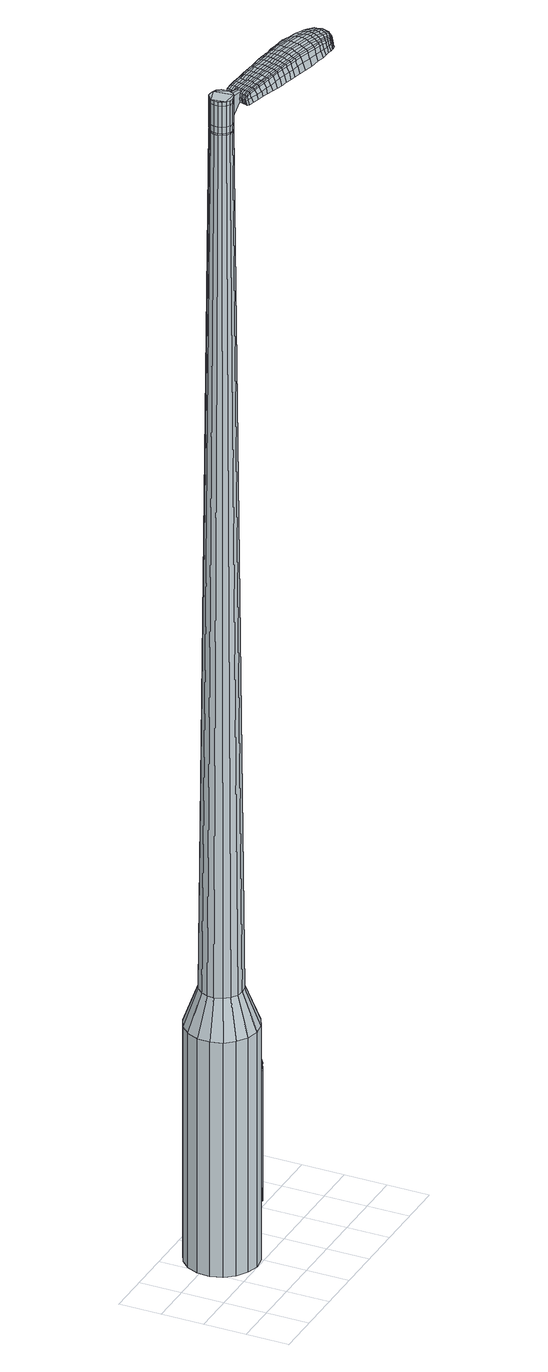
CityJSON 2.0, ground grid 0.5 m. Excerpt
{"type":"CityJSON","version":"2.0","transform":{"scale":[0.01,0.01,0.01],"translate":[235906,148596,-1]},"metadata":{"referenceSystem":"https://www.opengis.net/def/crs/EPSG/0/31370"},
"CityObjects":{
"object1":{"type":"GenericCityObject","attributes":{"cluster":161,"mean_distance_to_centroid":0.285,"new_centroid_x":235906.85,"new_centroid_y":148596.92,"mean_distance_to_camera":6.94,"H1":12.39,"H2":10.72,"Z_final":110.74,"cluster2":-1,"proj_x":235906.03,"proj_y":148600.55,"id_line":62835,"bearing_l":257.16,"distance":3.71,"orientation":"left","G_obj":347.16},"geometry":[{"type":"MultiSurface","lod":"2","boundaries":[[[0,1,2,3]],[[1,4,5,2]],[[4,6,7,5]],[[6,8,9,7]],[[8,10,11,9]],[[10,12,13,11]],[[12,14,15,13]],[[14,16,17,15]],[[16,18,19,17]],[[18,20,21,19]],[[20,22,23,21]],[[22,24,25,23]],[[24,26,27,25]],[[26,28,29,27]],[[28,30,31,29]],[[30,32,33,31]],[[32,34,35,33]],[[34,0,3,35]],[[36,37,38,39]],[[38,40,41,42]],[[41,43,42]],[[42,44,45,46]],[[45,47,46]],[[46,48,49,50]],[[49,51,50]],[[42,46,50,38]],[[50,52,39,38]],[[53,36,39]],[[2,5,7,35]],[[7,9,11,15]],[[11,13,15]],[[15,17,19,23]],[[19,21,23]],[[23,25,27,31]],[[27,29,31]],[[15,23,31,7]],[[31,33,35,7]],[[3,2,35]],[[1,0,54,55]],[[0,34,56,54]],[[34,32,57,56]],[[32,30,58,57]],[[30,28,59,58]],[[28,26,60,59]],[[26,24,61,60]],[[24,22,62,61]],[[22,20,63,62]],[[20,18,64,63]],[[18,16,65,64]],[[16,14,66,65]],[[14,12,67,66]],[[12,10,68,67]],[[10,8,69,68]],[[8,6,70,69]],[[6,4,71,70]],[[4,1,55,71]],[[55,54,72,73]],[[54,56,74,72]],[[56,57,75,74]],[[57,58,76,75]],[[58,59,77,76]],[[59,60,78,77]],[[60,61,79,78]],[[61,62,80,79]],[[62,63,81,80]],[[63,64,82,81]],[[64,65,83,82]],[[65,66,84,83]],[[66,67,85,84]],[[67,68,86,85]],[[68,69,87,86]],[[69,70,88,87]],[[70,71,89,88]],[[71,55,73,89]],[[72,90,91,92]],[[74,93,90,72]],[[75,94,93,74]],[[95,96,94,75]],[[77,97,96,95]],[[78,98,97,77]],[[99,100,98,78]],[[80,101,100,99]],[[81,102,101,80]],[[103,104,102,81]],[[83,105,104,103]],[[106,107,105,83]],[[85,108,107,106]],[[109,110,108,85]],[[111,112,110,109]],[[88,113,112,111]],[[89,114,113,88]],[[92,91,114,89]],[[115,116,117,118]],[[119,115,118,120]],[[121,119,120,122]],[[123,121,122,124]],[[125,123,124,126]],[[127,125,126,128]],[[129,127,128,130]],[[131,129,130,132]],[[133,131,132,134]],[[135,133,134,136]],[[137,135,136,138]],[[139,137,138,140]],[[141,139,140,142]],[[143,141,142,144]],[[145,143,144,146]],[[147,145,146,148]],[[73,72,92]],[[76,95,75]],[[76,77,95]],[[79,99,78]],[[79,80,99]],[[82,103,81]],[[82,83,103]],[[84,106,83]],[[84,85,106]],[[86,109,85]],[[86,87,111,109]],[[87,88,111]],[[73,92,89]],[[149,91,90]],[[149,114,91]],[[150,112,113]],[[150,151,110,112]],[[151,108,110]],[[152,107,108]],[[152,105,107]],[[153,104,105]],[[153,102,104]],[[154,100,101]],[[154,98,100]],[[155,96,97]],[[155,94,96]],[[39,52,147,156]],[[149,90,157,148]],[[53,39,156,116]],[[90,93,117,157]],[[36,53,116,115]],[[93,94,118,117]],[[37,36,115,119]],[[94,155,120,118]],[[38,37,119,121]],[[155,97,122,120]],[[40,38,121,123]],[[97,98,124,122]],[[41,40,123,125]],[[98,154,126,124]],[[43,41,125,127]],[[154,101,128,126]],[[42,43,127,129]],[[101,102,130,128]],[[44,42,129,131]],[[102,153,132,130]],[[45,44,131,133]],[[153,105,134,132]],[[47,45,133,135]],[[105,152,136,134]],[[46,47,135,137]],[[152,108,138,136]],[[48,46,137,139]],[[108,151,140,138]],[[49,48,139,141]],[[151,150,142,140]],[[51,49,141,143]],[[150,113,144,142]],[[50,51,143,145]],[[113,114,146,144]],[[52,50,145,147]],[[114,149,148,146]],[[147,148,158,159]],[[148,157,160,158]],[[157,117,161,160]],[[117,116,162,161]],[[116,156,163,162]],[[156,147,159,163]],[[164,165,166,167]],[[168,164,167,169]],[[164,168,170,171]],[[165,164,171,172]],[[173,174,175,176]],[[177,173,176,178]],[[173,177,179,180]],[[174,173,180,181]],[[182,183,184,185]],[[186,182,185,187]],[[182,186,188,189]],[[183,182,189,190]],[[191,192,193,194]],[[195,191,194,196]],[[191,195,197,198]],[[192,191,198,199]],[[200,201,202,203]],[[204,200,203,205]],[[200,204,206,207]],[[201,200,207,208]],[[209,210,211,212]],[[213,209,212,214]],[[209,213,215,216]],[[210,209,216,217]],[[218,219,220,221]],[[210,218,221,211]],[[218,210,217,222]],[[219,218,222,223]],[[224,225,226,227]],[[219,224,227,220]],[[224,219,223,228]],[[225,224,228,229]],[[230,168,169,231]],[[225,230,231,226]],[[230,225,229,232]],[[168,230,232,170]],[[233,234,235,236]],[[237,233,236,238]],[[233,237,239,240]],[[234,233,240,241]],[[242,243,244,245]],[[234,242,245,235]],[[242,234,241,246]],[[243,242,246,247]],[[248,249,250,251]],[[243,248,251,244]],[[248,243,247,252]],[[249,248,252,253]],[[254,255,256,257]],[[249,254,257,250]],[[254,249,253,258]],[[255,254,258,259]],[[260,165,172,261]],[[255,260,261,256]],[[260,255,259,262]],[[165,260,262,166]],[[263,264,265,266]],[[267,263,266,268]],[[263,267,269,270]],[[264,263,270,271]],[[272,273,274,275]],[[264,272,275,265]],[[272,264,271,276]],[[273,272,276,277]],[[278,279,280,281]],[[273,278,281,274]],[[278,273,277,282]],[[279,278,282,283]],[[284,177,178,285]],[[279,284,285,280]],[[284,279,283,286]],[[177,284,286,179]],[[287,288,289,290]],[[291,287,290,292]],[[287,291,293,294]],[[288,287,294,295]],[[296,297,298,299]],[[288,296,299,289]],[[296,288,295,300]],[[297,296,300,301]],[[302,303,304,305]],[[297,302,305,298]],[[302,297,301,306]],[[303,302,306,307]],[[308,309,310,311]],[[303,308,311,304]],[[308,303,307,312]],[[309,308,312,313]],[[314,174,181,315]],[[309,314,315,310]],[[314,309,313,316]],[[174,314,316,175]],[[317,203,202,318]],[[319,317,318,320]],[[317,319,321,322]],[[203,317,322,205]],[[323,319,320,324]],[[325,323,324,326]],[[323,325,327,328]],[[319,323,328,321]],[[329,325,326,330]],[[331,329,330,332]],[[329,331,333,334]],[[325,329,334,327]],[[335,331,332,336]],[[337,335,336,338]],[[335,337,339,340]],[[331,335,340,333]],[[341,337,338,342]],[[192,341,342,193]],[[341,192,199,343]],[[337,341,343,339]],[[344,345,190,189]],[[346,344,189,188]],[[344,346,347,348]],[[345,344,348,349]],[[350,351,349,348]],[[352,350,348,347]],[[350,352,353,354]],[[351,350,354,355]],[[356,357,355,354]],[[358,356,354,353]],[[356,358,359,360]],[[357,356,360,361]],[[362,363,361,360]],[[364,362,360,359]],[[362,364,197,195]],[[363,362,195,196]],[[365,366,367,368]],[[267,365,368,269]],[[365,267,268,369]],[[366,365,369,370]],[[371,186,187,372]],[[366,371,372,367]],[[371,366,370,373]],[[186,371,373,188]],[[374,375,376,377]],[[213,374,377,215]],[[374,213,214,378]],[[375,374,378,379]],[[380,381,382,383]],[[375,380,383,376]],[[380,375,379,384]],[[381,380,384,385]],[[386,183,190,387]],[[381,386,387,382]],[[386,381,385,388]],[[183,386,388,184]],[[389,390,391,392]],[[171,389,392,172]],[[389,171,170,393]],[[390,389,393,394]],[[395,396,397,398]],[[390,395,398,391]],[[395,390,394,399]],[[396,395,399,400]],[[401,194,193,402]],[[396,401,402,397]],[[401,396,400,403]],[[194,401,403,196]],[[404,405,406,407]],[[176,404,407,178]],[[404,176,175,408]],[[405,404,408,409]],[[410,198,197,411]],[[405,410,411,406]],[[410,405,409,412]],[[198,410,412,199]],[[413,414,415,416]],[[291,413,416,293]],[[413,291,292,417]],[[414,413,417,418]],[[419,204,205,420]],[[414,419,420,415]],[[419,414,418,421]],[[204,419,421,206]],[[422,423,424,425]],[[237,422,425,239]],[[422,237,238,426]],[[423,422,426,427]],[[428,429,430,431]],[[423,428,431,424]],[[428,423,427,432]],[[429,428,432,433]],[[434,201,208,435]],[[429,434,435,430]],[[434,429,433,436]],[[201,434,436,202]],[[437,438,427,426]],[[236,437,426,238]],[[437,236,235,439]],[[438,437,439,440]],[[441,442,433,432]],[[438,441,432,427]],[[441,438,440,443]],[[442,441,443,444]],[[445,318,202,436]],[[442,445,436,433]],[[445,442,444,446]],[[318,445,446,320]],[[447,448,449,450]],[[294,447,450,295]],[[447,294,293,416]],[[448,447,416,415]],[[451,322,321,452]],[[448,451,452,449]],[[451,448,415,420]],[[322,451,420,205]],[[453,454,440,439]],[[245,453,439,235]],[[453,245,244,455]],[[454,453,455,456]],[[457,458,444,443]],[[454,457,443,440]],[[457,454,456,459]],[[458,457,459,460]],[[461,324,320,446]],[[458,461,446,444]],[[461,458,460,462]],[[324,461,462,326]],[[463,464,465,466]],[[300,463,466,301]],[[463,300,295,450]],[[464,463,450,449]],[[467,328,327,468]],[[464,467,468,465]],[[467,464,449,452]],[[328,467,452,321]],[[469,470,456,455]],[[251,469,455,244]],[[469,251,250,471]],[[470,469,471,472]],[[473,474,460,459]],[[470,473,459,456]],[[473,470,472,475]],[[474,473,475,476]],[[477,330,326,462]],[[474,477,462,460]],[[477,474,476,478]],[[330,477,478,332]],[[479,480,481,482]],[[306,479,482,307]],[[479,306,301,466]],[[480,479,466,465]],[[483,334,333,484]],[[480,483,484,481]],[[483,480,465,468]],[[334,483,468,327]],[[485,486,472,471]],[[257,485,471,250]],[[485,257,256,487]],[[486,485,487,488]],[[489,490,476,475]],[[486,489,475,472]],[[489,486,488,491]],[[490,489,491,492]],[[493,336,332,478]],[[490,493,478,476]],[[493,490,492,494]],[[336,493,494,338]],[[495,496,497,498]],[[312,495,498,313]],[[495,312,307,482]],[[496,495,482,481]],[[499,340,339,500]],[[496,499,500,497]],[[499,496,481,484]],[[340,499,484,333]],[[501,502,488,487]],[[261,501,487,256]],[[501,261,172,392]],[[502,501,392,391]],[[503,504,492,491]],[[502,503,491,488]],[[503,502,391,398]],[[504,503,398,397]],[[505,342,338,494]],[[504,505,494,492]],[[505,504,397,402]],[[342,505,402,193]],[[506,507,409,408]],[[316,506,408,175]],[[506,316,313,498]],[[507,506,498,497]],[[508,343,199,412]],[[507,508,412,409]],[[508,507,497,500]],[[343,508,500,339]],[[509,510,370,369]],[[266,509,369,268]],[[509,266,265,511]],[[510,509,511,512]],[[513,346,188,373]],[[510,513,373,370]],[[513,510,512,514]],[[346,513,514,347]],[[515,516,517,518]],[[216,515,518,217]],[[515,216,215,377]],[[516,515,377,376]],[[519,520,521,522]],[[516,519,522,517]],[[519,516,376,383]],[[520,519,383,382]],[[523,345,349,524]],[[520,523,524,521]],[[523,520,382,387]],[[345,523,387,190]],[[525,526,512,511]],[[275,525,511,265]],[[525,275,274,527]],[[526,525,527,528]],[[529,352,347,514]],[[526,529,514,512]],[[529,526,528,530]],[[352,529,530,353]],[[531,532,533,534]],[[222,531,534,223]],[[531,222,217,518]],[[532,531,518,517]],[[535,536,537,538]],[[532,535,538,533]],[[535,532,517,522]],[[536,535,522,521]],[[539,351,355,540]],[[536,539,540,537]],[[539,536,521,524]],[[351,539,524,349]],[[541,542,528,527]],[[281,541,527,274]],[[541,281,280,543]],[[542,541,543,544]],[[545,358,353,530]],[[542,545,530,528]],[[545,542,544,546]],[[358,545,546,359]],[[547,548,549,550]],[[228,547,550,229]],[[547,228,223,534]],[[548,547,534,533]],[[551,552,553,554]],[[548,551,554,549]],[[551,548,533,538]],[[552,551,538,537]],[[555,357,361,556]],[[552,555,556,553]],[[555,552,537,540]],[[357,555,540,355]],[[557,558,544,543]],[[285,557,543,280]],[[557,285,178,407]],[[558,557,407,406]],[[559,364,359,546]],[[558,559,546,544]],[[559,558,406,411]],[[364,559,411,197]],[[560,561,394,393]],[[232,560,393,170]],[[560,232,229,550]],[[561,560,550,549]],[[562,563,400,399]],[[561,562,399,394]],[[562,561,549,554]],[[563,562,554,553]],[[564,363,196,403]],[[563,564,403,400]],[[564,563,553,556]],[[363,564,556,361]],[[565,566,567,568]],[[568,567,569,570]],[[571,569,567,572]],[[572,567,566,573]],[[574,575,576,577]],[[577,576,578,579]],[[580,578,576,581]],[[581,576,575,582]],[[583,584,585,586]],[[586,585,587,588]],[[589,587,585,590]],[[590,585,584,591]],[[592,593,594,595]],[[595,594,596,597]],[[598,596,594,599]],[[599,594,593,600]],[[601,602,603,604]],[[604,603,605,606]],[[607,605,603,608]],[[608,603,602,609]],[[610,611,612,613]],[[613,612,614,615]],[[616,614,612,617]],[[617,612,611,618]],[[619,620,621,622]],[[622,621,611,610]],[[618,611,621,623]],[[623,621,620,624]],[[625,626,627,628]],[[628,627,620,619]],[[624,620,627,629]],[[629,627,626,630]],[[570,569,631,632]],[[632,631,626,625]],[[630,626,631,633]],[[633,631,569,571]],[[634,635,636,637]],[[637,636,638,639]],[[640,638,636,641]],[[641,636,635,642]],[[643,644,645,646]],[[646,645,635,634]],[[642,635,645,647]],[[647,645,644,648]],[[649,650,651,652]],[[652,651,644,643]],[[648,644,651,653]],[[653,651,650,654]],[[655,656,657,658]],[[658,657,650,649]],[[654,650,657,659]],[[659,657,656,660]],[[573,566,661,662]],[[662,661,656,655]],[[660,656,661,663]],[[663,661,566,565]],[[664,665,666,667]],[[667,666,668,669]],[[670,668,666,671]],[[671,666,665,672]],[[673,674,675,676]],[[676,675,665,664]],[[672,665,675,677]],[[677,675,674,678]],[[679,680,681,682]],[[682,681,674,673]],[[678,674,681,683]],[[683,681,680,684]],[[579,578,685,686]],[[686,685,680,679]],[[684,680,685,687]],[[687,685,578,580]],[[688,689,690,691]],[[691,690,692,693]],[[694,692,690,695]],[[695,690,689,696]],[[697,698,699,700]],[[700,699,689,688]],[[696,689,699,701]],[[701,699,698,702]],[[703,704,705,706]],[[706,705,698,697]],[[702,698,705,707]],[[707,705,704,708]],[[709,710,711,712]],[[712,711,704,703]],[[708,704,711,713]],[[713,711,710,714]],[[582,575,715,716]],[[716,715,710,709]],[[714,710,715,717]],[[717,715,575,574]],[[601,604,718,719]],[[719,718,720,721]],[[722,720,718,723]],[[723,718,604,606]],[[721,720,724,725]],[[725,724,726,727]],[[728,726,724,729]],[[729,724,720,722]],[[727,726,730,731]],[[731,730,732,733]],[[734,732,730,735]],[[735,730,726,728]],[[733,732,736,737]],[[737,736,738,739]],[[740,738,736,741]],[[741,736,732,734]],[[739,738,742,743]],[[743,742,593,592]],[[600,593,742,744]],[[744,742,738,740]],[[591,745,746,590]],[[590,746,747,589]],[[748,747,746,749]],[[749,746,745,750]],[[750,751,752,749]],[[749,752,753,748]],[[754,753,752,755]],[[755,752,751,756]],[[756,757,758,755]],[[755,758,759,754]],[[760,759,758,761]],[[761,758,757,762]],[[762,763,764,761]],[[761,764,765,760]],[[598,765,764,596]],[[596,764,763,597]],[[766,767,768,769]],[[769,768,668,670]],[[669,668,768,770]],[[770,768,767,771]],[[588,587,772,773]],[[773,772,767,766]],[[771,767,772,774]],[[774,772,587,589]],[[775,776,777,778]],[[778,777,614,616]],[[615,614,777,779]],[[779,777,776,780]],[[781,782,783,784]],[[784,783,776,775]],[[780,776,783,785]],[[785,783,782,786]],[[591,584,787,788]],[[788,787,782,781]],[[786,782,787,789]],[[789,787,584,583]],[[790,791,792,793]],[[793,792,572,573]],[[571,572,792,794]],[[794,792,791,795]],[[796,797,798,799]],[[799,798,791,790]],[[795,791,798,800]],[[800,798,797,801]],[[592,595,802,803]],[[803,802,797,796]],[[801,797,802,804]],[[804,802,595,597]],[[805,806,807,808]],[[808,807,577,579]],[[574,577,807,809]],[[809,807,806,810]],[[598,599,811,812]],[[812,811,806,805]],[[810,806,811,813]],[[813,811,599,600]],[[814,815,816,817]],[[817,816,692,694]],[[693,692,816,818]],[[818,816,815,819]],[[606,605,820,821]],[[821,820,815,814]],[[819,815,820,822]],[[822,820,605,607]],[[823,824,638,825]],[[825,638,640]],[[639,638,826]],[[638,824,826]],[[827,828,829,830]],[[830,829,824,823]],[[826,824,829,831]],[[831,829,828,832]],[[609,602,833,834]],[[834,833,828,827]],[[832,828,833,835]],[[835,833,602,601]],[[826,836,637,639]],[[634,637,836,837]],[[837,836,838]],[[832,839,840,831]],[[831,840,836,826]],[[838,836,840,841]],[[841,840,839,842]],[[601,719,159,835]],[[835,159,839,832]],[[842,839,159,843]],[[843,159,719,721]],[[844,845,846,847]],[[847,846,695,696]],[[694,695,846,817]],[[817,846,845,814]],[[722,723,848,849]],[[849,848,845,844]],[[814,845,848,821]],[[821,848,723,606]],[[838,850,851,837]],[[837,851,646,634]],[[643,646,851,852]],[[852,851,850,853]],[[842,854,855,841]],[[841,855,850,838]],[[853,850,855,856]],[[856,855,854,857]],[[721,725,858,843]],[[843,858,854,842]],[[857,854,858,859]],[[859,858,725,727]],[[860,861,862,863]],[[863,862,701,702]],[[696,701,862,847]],[[847,862,861,844]],[[728,729,864,865]],[[865,864,861,860]],[[844,861,864,849]],[[849,864,729,722]],[[853,866,867,852]],[[852,867,652,643]],[[649,652,867,868]],[[868,867,866,869]],[[857,870,871,856]],[[856,871,866,853]],[[869,866,871,872]],[[872,871,870,873]],[[727,731,874,859]],[[859,874,870,857]],[[873,870,874,875]],[[875,874,731,733]],[[876,877,878,879]],[[879,878,707,708]],[[702,707,878,863]],[[863,878,877,860]],[[734,735,880,881]],[[881,880,877,876]],[[860,877,880,865]],[[865,880,735,728]],[[869,882,883,868]],[[868,883,658,649]],[[655,658,883,884]],[[884,883,882,885]],[[873,886,887,872]],[[872,887,882,869]],[[885,882,887,888]],[[888,887,886,889]],[[733,737,890,875]],[[875,890,886,873]],[[889,886,890,891]],[[891,890,737,739]],[[892,893,894,895]],[[895,894,713,714]],[[708,713,894,879]],[[879,894,893,876]],[[740,741,896,897]],[[897,896,893,892]],[[876,893,896,881]],[[881,896,741,734]],[[885,898,899,884]],[[884,899,662,655]],[[573,662,899,793]],[[793,899,898,790]],[[889,900,901,888]],[[888,901,898,885]],[[790,898,901,799]],[[799,901,900,796]],[[739,743,902,891]],[[891,902,900,889]],[[796,900,902,803]],[[803,902,743,592]],[[810,903,904,809]],[[809,904,717,574]],[[714,717,904,895]],[[895,904,903,892]],[[600,744,905,813]],[[813,905,903,810]],[[892,903,905,897]],[[897,905,744,740]],[[771,906,907,770]],[[770,907,667,669]],[[664,667,907,908]],[[908,907,906,909]],[[589,747,910,774]],[[774,910,906,771]],[[909,906,910,911]],[[911,910,747,748]],[[912,913,914,915]],[[915,914,617,618]],[[616,617,914,778]],[[778,914,913,775]],[[916,917,918,919]],[[919,918,913,912]],[[775,913,918,784]],[[784,918,917,781]],[[750,745,920,921]],[[921,920,917,916]],[[781,917,920,788]],[[788,920,745,591]],[[909,922,923,908]],[[908,923,676,664]],[[673,676,923,924]],[[924,923,922,925]],[[748,753,926,911]],[[911,926,922,909]],[[925,922,926,927]],[[927,926,753,754]],[[928,929,930,931]],[[931,930,623,624]],[[618,623,930,915]],[[915,930,929,912]],[[932,933,934,935]],[[935,934,929,928]],[[912,929,934,919]],[[919,934,933,916]],[[756,751,936,937]],[[937,936,933,932]],[[916,933,936,921]],[[921,936,751,750]],[[925,938,939,924]],[[924,939,682,673]],[[679,682,939,940]],[[940,939,938,941]],[[754,759,942,927]],[[927,942,938,925]],[[941,938,942,943]],[[943,942,759,760]],[[944,945,946,947]],[[947,946,629,630]],[[624,629,946,931]],[[931,946,945,928]],[[948,949,950,951]],[[951,950,945,944]],[[928,945,950,935]],[[935,950,949,932]],[[762,757,952,953]],[[953,952,949,948]],[[932,949,952,937]],[[937,952,757,756]],[[941,954,955,940]],[[940,955,686,679]],[[579,686,955,808]],[[808,955,954,805]],[[760,765,956,943]],[[943,956,954,941]],[[805,954,956,812]],[[812,956,765,598]],[[795,957,958,794]],[[794,958,633,571]],[[630,633,958,947]],[[947,958,957,944]],[[801,959,960,800]],[[800,960,957,795]],[[944,957,960,951]],[[951,960,959,948]],[[597,763,961,804]],[[804,961,959,801]],[[948,959,961,953]],[[953,961,763,762]],[[565,568,167,166]],[[568,570,169,167]],[[580,581,180,179]],[[581,582,181,180]],[[583,586,185,184]],[[586,588,187,185]],[[607,608,207,206]],[[608,609,208,207]],[[610,613,212,211]],[[613,615,214,212]],[[619,622,221,220]],[[622,610,211,221]],[[625,628,227,226]],[[628,619,220,227]],[[570,632,231,169]],[[632,625,226,231]],[[640,641,240,239]],[[641,642,241,240]],[[642,647,246,241]],[[647,648,247,246]],[[648,653,252,247]],[[653,654,253,252]],[[654,659,258,253]],[[659,660,259,258]],[[660,663,262,259]],[[663,565,166,262]],[[670,671,270,269]],[[671,672,271,270]],[[672,677,276,271]],[[677,678,277,276]],[[678,683,282,277]],[[683,684,283,282]],[[684,687,286,283]],[[687,580,179,286]],[[688,691,290,289]],[[691,693,292,290]],[[697,700,299,298]],[[700,688,289,299]],[[703,706,305,304]],[[706,697,298,305]],[[709,712,311,310]],[[712,703,304,311]],[[582,716,315,181]],[[716,709,310,315]],[[766,769,368,367]],[[769,670,269,368]],[[588,773,372,187]],[[773,766,367,372]],[[615,779,378,214]],[[779,780,379,378]],[[780,785,384,379]],[[785,786,385,384]],[[786,789,388,385]],[[789,583,184,388]],[[693,818,417,292]],[[818,819,418,417]],[[819,822,421,418]],[[822,607,206,421]],[[823,825,425,424]],[[825,640,239,425]],[[827,830,431,430]],[[830,823,424,431]],[[609,834,435,208]],[[834,827,430,435]],[[962,963,964,965]],[[966,967,965,964]],[[968,969,970,971]],[[972,973,974,975]],[[963,976,977,964]],[[978,966,964,977]],[[979,968,971,980]],[[981,982,973,972]],[[976,983,984,977]],[[984,985,978,977]],[[986,979,980,987]],[[988,982,981,989]],[[983,990,991,984]],[[991,992,985,984]],[[993,986,987,994]],[[995,988,989,996]],[[997,998,999,1000]],[[1001,1002,998,997]],[[1001,1003,1004,1002]],[[1003,1005,1006,1004]],[[1007,1008,1009,1010]],[[1011,1012,1008,1007]],[[1013,1014,1012,1011]],[[1015,1016,1014,1013]],[[1010,999,998,1007]],[[1007,998,1002,1011]],[[1002,1004,1013,1011]],[[1004,1006,1015,1013]],[[971,970,967,966]],[[980,971,966,978]],[[985,987,980,978]],[[992,994,987,985]],[[972,975,969,968]],[[981,972,968,979]],[[989,981,979,986]],[[996,989,986,993]],[[973,997,1000,974]],[[982,1001,997,973]],[[1003,1001,982,988]],[[1005,1003,988,995]],[[1017,1018,1019,1020]],[[1019,1021,1022,1023]],[[1019,1023,1024,1025]],[[1019,1025,1020]],[[1026,1017,1020,1027]],[[1028,1027,1020,1029]],[[1030,1029,1020]],[[1031,1019,1018,1032]],[[1033,1031,1032,1034]],[[1035,1033,1034,1036]],[[1037,1035,1036,1038]],[[1039,1037,1038,1040]],[[1040,1041,1042,1043]],[[1040,1043,1044,1045]],[[1040,1045,1046,1047]],[[1046,1048,1049,1050]],[[1046,1050,1051,1052]],[[1046,1052,1047]],[[1040,1047,1039]],[[1053,1054,1018,1017]],[[1055,1056,1021,1019]],[[1057,1058,1030,1020]],[[1054,1059,1032,1018]],[[1060,1055,1019,1031]],[[1059,1061,1034,1032]],[[1062,1060,1031,1033]],[[1061,1063,1036,1034]],[[1064,1062,1033,1035]],[[1063,1065,1038,1036]],[[1066,1064,1035,1037]],[[1065,1067,1040,1038]],[[1068,1066,1037,1039]],[[1067,1069,1041,1040]],[[1070,1071,1048,1046]],[[1072,1068,1039,1047]],[[1042,1041,1069,1073]],[[1043,1042,1073,1074]],[[1044,1043,1074,1075]],[[1045,1044,1075,1076]],[[1046,1045,1076,1070]],[[1077,1053,1017,1026]],[[1078,1077,1026,1027]],[[1079,1078,1027,1028]],[[1080,1079,1028,1029]],[[1058,1080,1029,1030]],[[1022,1021,1056,1081]],[[1049,1048,1071,1082]],[[1023,1022,1081,1083]],[[1024,1023,1083,1084]],[[1025,1024,1084,1085]],[[1020,1025,1085,1057]],[[1050,1049,1082,1086]],[[1051,1050,1086,1087]],[[1052,1051,1087,1088]],[[1047,1052,1088,1072]]]}]}
},
"vertices":[
[128,84,384],[123,71,384],[123,71,96],[128,84,96],[113,60,384],[113,60,96],[100,53,384],[100,53,96],[85,51,384],[85,51,96],[71,55,384],[71,55,96],[58,63,384],[58,63,96],[49,74,384],[49,74,96],[45,88,384],[45,88,96],[46,103,384],[46,103,96],[52,117,384],[52,117,96],[62,127,384],[62,127,96],[75,134,384],[75,134,96],[89,136,384],[89,136,96],[104,133,384],[104,133,96],[116,125,384],[116,125,96],[125,113,384],[125,113,96],[129,99,384],[129,99,96],[99,100,1524],[96,104,1524],[92,106,1524],[100,91,1524],[88,107,1524],[83,107,1524],[76,101,1524],[79,104,1524],[74,97,1524],[74,92,1524],[78,84,1524],[75,88,1524],[82,81,1524],[86,80,1524],[95,83,1524],[91,81,1524],[98,86,1524],[100,95,1524],[112,88,429],[108,80,429],[112,97,429],[110,105,429],[104,112,429],[97,117,429],[88,119,429],[80,118,429],[72,114,429],[66,107,429],[63,99,429],[62,91,429],[65,82,429],[70,75,429],[77,70,429],[86,69,429],[95,70,429],[102,74,429],[100,91,1483],[98,86,1483],[100,95,1483],[99,100,1483],[96,104,1483],[92,106,1483],[88,107,1483],[83,107,1483],[79,104,1483],[76,101,1483],[74,97,1483],[74,92,1483],[75,88,1483],[78,84,1483],[82,81,1483],[86,80,1483],[91,81,1483],[95,83,1483],[100,91,1485],[98,87,1485],[98,87,1483],[100,95,1485],[99,100,1485],[96,103,1483],[96,103,1485],[92,106,1485],[88,107,1485],[83,106,1483],[83,106,1485],[79,104,1485],[76,101,1485],[75,97,1483],[75,97,1485],[74,92,1485],[76,88,1483],[76,88,1485],[78,84,1485],[82,82,1483],[82,82,1485],[87,81,1483],[87,81,1485],[91,81,1485],[95,83,1485],[99,100,1519],[100,95,1519],[100,95,1493],[99,100,1493],[96,104,1519],[96,104,1493],[92,106,1519],[92,106,1493],[88,107,1519],[88,107,1493],[83,107,1519],[83,107,1493],[79,104,1519],[79,104,1493],[76,101,1519],[76,101,1493],[74,97,1519],[74,97,1493],[74,92,1519],[74,92,1493],[75,88,1519],[75,88,1493],[78,84,1519],[78,84,1493],[82,81,1519],[82,81,1493],[86,80,1519],[86,80,1493],[91,81,1519],[91,81,1493],[95,83,1519],[95,83,1493],[98,86,1519],[98,86,1493],[98,86,1485],[86,80,1485],[82,81,1485],[75,88,1485],[74,97,1485],[83,107,1485],[96,104,1485],[100,91,1519],[100,91,1493],[118,83,1513],[118,83,1518],[118,87,1513],[119,90,1513],[119,90,1518],[118,87,1518],[186,51,1519],[179,53,1518],[180,51,1509],[187,49,1510],[195,49,1519],[196,47,1510],[194,51,1526],[186,53,1525],[179,55,1525],[195,89,1519],[188,90,1518],[187,89,1525],[194,87,1525],[204,87,1519],[202,86,1526],[205,88,1510],[197,90,1510],[190,91,1509],[263,55,1519],[262,52,1519],[263,51,1513],[264,55,1513],[263,59,1519],[264,59,1513],[261,60,1524],[261,56,1524],[260,52,1524],[191,72,1530],[183,73,1529],[183,70,1529],[190,68,1530],[199,70,1531],[199,66,1531],[200,73,1530],[191,75,1530],[184,77,1529],[112,89,1512],[111,87,1512],[112,86,1517],[113,89,1517],[112,92,1512],[114,92,1517],[113,92,1506],[113,89,1506],[112,86,1506],[244,39,1519],[241,40,1519],[242,38,1512],[245,38,1512],[247,39,1518],[247,38,1512],[246,40,1522],[244,40,1523],[241,41,1524],[236,40,1519],[231,41,1519],[232,39,1512],[237,39,1512],[236,41,1524],[230,42,1525],[225,42,1519],[217,44,1519],[218,42,1511],[226,40,1511],[225,43,1526],[217,45,1526],[206,46,1519],[207,44,1510],[206,48,1526],[115,72,1513],[123,69,1513],[122,71,1518],[115,73,1517],[110,73,1512],[111,74,1516],[111,72,1506],[116,70,1507],[123,68,1507],[130,67,1514],[137,65,1515],[137,67,1520],[129,69,1519],[131,66,1507],[138,64,1507],[144,63,1515],[151,61,1516],[151,63,1522],[144,65,1521],[145,61,1508],[152,59,1508],[159,59,1517],[166,57,1517],[165,59,1524],[158,61,1523],[159,57,1508],[166,55,1509],[173,55,1518],[172,57,1524],[173,53,1509],[253,74,1519],[250,75,1519],[249,74,1524],[253,73,1523],[255,73,1518],[255,72,1522],[256,74,1512],[254,75,1512],[251,76,1512],[245,77,1519],[240,78,1519],[239,77,1525],[245,75,1524],[247,78,1512],[241,79,1512],[234,80,1519],[226,82,1519],[225,81,1526],[233,79,1526],[236,81,1511],[228,83,1511],[215,84,1519],[214,83,1526],[217,86,1510],[122,101,1513],[130,100,1513],[131,101,1507],[123,102,1507],[117,102,1512],[118,102,1506],[117,101,1516],[121,100,1517],[129,99,1518],[137,99,1514],[145,97,1515],[146,98,1507],[138,100,1507],[136,98,1519],[144,96,1520],[152,96,1515],[159,95,1516],[161,96,1508],[153,97,1508],[151,95,1521],[158,94,1522],[167,94,1517],[174,92,1517],[175,94,1509],[168,95,1508],[165,92,1523],[173,91,1524],[181,91,1518],[183,92,1509],[180,90,1524],[118,88,1519],[118,85,1519],[125,86,1520],[125,84,1520],[126,89,1520],[119,91,1519],[133,84,1522],[132,82,1522],[140,83,1523],[139,80,1523],[141,86,1523],[133,87,1521],[147,81,1524],[147,78,1524],[155,80,1525],[154,77,1525],[155,83,1525],[148,84,1524],[162,78,1526],[161,75,1526],[169,76,1527],[168,73,1527],[170,80,1527],[163,81,1526],[176,75,1528],[175,72,1528],[177,78,1528],[258,56,1527],[257,53,1527],[258,60,1526],[254,61,1527],[254,57,1528],[253,54,1528],[248,59,1529],[247,55,1529],[248,63,1528],[241,64,1530],[241,60,1530],[240,57,1530],[233,62,1531],[233,58,1531],[234,66,1530],[225,68,1531],[225,64,1531],[224,60,1531],[212,67,1531],[211,63,1531],[213,71,1531],[257,71,1518],[259,69,1519],[260,69,1513],[258,72,1513],[256,71,1523],[257,68,1523],[261,64,1519],[262,65,1513],[260,64,1524],[249,40,1518],[252,41,1518],[250,42,1523],[248,41,1523],[250,38,1513],[252,40,1513],[255,43,1519],[258,45,1519],[256,46,1524],[254,43,1523],[256,42,1513],[259,45,1513],[260,48,1519],[259,49,1524],[261,48,1513],[186,54,1528],[186,56,1528],[180,58,1528],[179,56,1527],[194,52,1528],[195,54,1529],[187,59,1529],[188,62,1530],[181,64,1529],[180,61,1528],[196,57,1529],[197,60,1530],[189,65,1530],[182,67,1529],[198,63,1531],[193,86,1528],[193,83,1529],[202,82,1529],[202,84,1528],[186,87,1527],[186,85,1528],[192,80,1529],[201,78,1530],[185,81,1528],[115,101,1512],[114,99,1512],[115,98,1517],[116,100,1517],[116,102,1506],[115,100,1506],[113,96,1512],[114,95,1517],[114,96,1506],[108,75,1512],[109,77,1512],[110,76,1506],[109,74,1506],[110,75,1517],[110,77,1517],[109,79,1512],[110,81,1512],[111,81,1506],[110,78,1506],[111,79,1517],[111,81,1517],[111,84,1512],[111,84,1506],[112,84,1517],[115,74,1519],[115,76,1519],[122,72,1520],[123,74,1520],[116,78,1519],[116,80,1519],[123,76,1520],[124,78,1520],[117,83,1519],[124,81,1520],[121,99,1519],[120,97,1519],[128,96,1520],[128,98,1520],[120,94,1519],[127,92,1520],[129,70,1521],[130,72,1521],[137,68,1522],[137,70,1522],[130,74,1521],[131,77,1521],[138,72,1522],[138,75,1523],[132,79,1522],[139,77,1523],[136,96,1521],[135,94,1521],[142,93,1522],[143,95,1522],[134,91,1521],[142,90,1522],[144,66,1523],[144,68,1523],[151,64,1524],[151,66,1524],[145,70,1523],[145,73,1524],[152,68,1525],[153,71,1525],[146,76,1524],[153,74,1525],[150,94,1523],[150,92,1523],[157,90,1524],[158,92,1524],[149,88,1524],[156,87,1525],[158,62,1525],[158,64,1525],[165,60,1526],[166,62,1526],[159,66,1526],[160,69,1526],[166,64,1527],[167,67,1527],[160,72,1526],[168,70,1527],[165,91,1525],[164,89,1525],[171,87,1526],[172,90,1526],[163,85,1526],[171,84,1527],[172,58,1527],[173,60,1527],[173,63,1527],[174,66,1528],[175,69,1528],[179,88,1527],[179,86,1527],[178,82,1528],[253,71,1525],[255,69,1525],[250,72,1526],[251,70,1526],[257,65,1526],[253,66,1527],[246,41,1525],[248,42,1525],[244,43,1526],[242,42,1525],[251,44,1525],[254,46,1526],[250,47,1527],[247,45,1526],[256,49,1526],[252,50,1527],[245,74,1526],[246,72,1527],[239,76,1527],[240,73,1528],[247,68,1528],[241,69,1529],[237,43,1526],[239,44,1527],[233,45,1528],[231,44,1527],[241,46,1527],[244,48,1528],[237,50,1529],[235,47,1528],[245,52,1528],[238,53,1530],[233,77,1528],[234,75,1529],[225,79,1528],[225,77,1529],[234,71,1529],[225,73,1530],[225,45,1528],[227,46,1528],[218,48,1529],[217,46,1528],[228,49,1529],[230,51,1530],[221,54,1530],[220,51,1530],[231,55,1530],[223,57,1531],[214,82,1529],[214,79,1529],[213,75,1530],[206,49,1528],[207,51,1529],[208,54,1530],[209,57,1530],[210,60,1531],[181,53,1509],[180,55,1518],[187,53,1518],[188,51,1509],[195,51,1519],[196,49,1510],[195,52,1525],[186,55,1525],[180,56,1525],[187,87,1525],[188,88,1518],[195,87,1518],[194,85,1525],[203,85,1519],[202,84,1525],[205,86,1510],[196,88,1509],[189,89,1509],[261,52,1513],[260,52,1519],[261,55,1519],[261,55,1513],[260,59,1519],[261,59,1513],[259,59,1524],[259,56,1524],[258,53,1524],[183,70,1528],[184,73,1528],[191,71,1529],[190,68,1529],[200,69,1529],[199,66,1529],[200,73,1529],[192,75,1529],[185,76,1528],[114,86,1516],[113,86,1512],[114,89,1512],[115,88,1516],[115,92,1512],[116,91,1516],[116,92,1506],[115,89,1506],[114,86,1506],[242,40,1512],[241,42,1519],[244,41,1518],[245,40,1512],[246,41,1518],[247,40,1512],[246,42,1522],[244,42,1523],[241,43,1523],[232,41,1512],[231,43,1519],[237,42,1519],[237,40,1512],[236,43,1524],[231,44,1525],[219,44,1511],[218,45,1519],[225,44,1519],[226,42,1511],[225,45,1525],[217,47,1526],[207,48,1519],[207,46,1510],[206,50,1526],[123,72,1518],[123,71,1513],[116,73,1513],[116,74,1517],[111,75,1512],[112,76,1515],[112,74,1506],[117,72,1506],[124,70,1507],[137,68,1520],[138,67,1514],[131,69,1514],[130,70,1519],[131,68,1507],[138,66,1507],[152,64,1522],[152,63,1516],[145,65,1515],[144,66,1521],[146,63,1508],[153,61,1508],[166,60,1523],[166,59,1517],[159,61,1516],[159,62,1522],[160,59,1508],[167,57,1508],[173,57,1517],[173,58,1524],[174,55,1509],[249,72,1523],[249,73,1519],[252,72,1518],[252,71,1523],[254,71,1518],[253,71,1522],[255,72,1512],[253,73,1512],[251,74,1512],[238,75,1525],[239,76,1519],[245,75,1519],[244,74,1524],[246,76,1512],[241,78,1512],[225,79,1526],[226,80,1519],[234,78,1519],[233,77,1525],[235,79,1511],[228,81,1511],[215,82,1519],[214,81,1526],[216,84,1510],[131,99,1507],[130,98,1513],[122,99,1513],[123,100,1506],[117,100,1512],[118,100,1506],[118,99,1515],[121,98,1517],[129,97,1518],[146,96,1507],[144,95,1514],[137,97,1514],[138,98,1507],[136,96,1519],[143,94,1520],[161,94,1508],[159,93,1516],[152,94,1515],[153,95,1508],[151,93,1521],[158,92,1522],[175,92,1508],[174,90,1517],[166,92,1516],[168,93,1508],[165,90,1522],[172,89,1523],[181,89,1517],[182,90,1509],[180,88,1524],[119,87,1518],[119,85,1518],[126,86,1519],[125,83,1519],[127,89,1519],[120,90,1518],[133,84,1520],[133,82,1520],[141,83,1521],[140,80,1521],[141,86,1521],[134,87,1520],[148,81,1523],[147,78,1523],[155,79,1524],[154,77,1524],[156,82,1524],[149,84,1523],[162,78,1525],[162,75,1525],[169,76,1526],[169,73,1526],[170,79,1526],[163,81,1525],[177,75,1527],[176,72,1527],[177,78,1527],[256,53,1526],[257,56,1526],[257,60,1525],[253,61,1526],[253,57,1526],[252,54,1526],[246,55,1528],[247,59,1528],[247,62,1527],[240,64,1528],[240,60,1529],[239,57,1529],[232,58,1530],[233,62,1530],[234,66,1529],[225,68,1530],[224,64,1530],[224,60,1530],[211,63,1530],[212,67,1530],[213,70,1530],[258,69,1513],[257,68,1518],[255,70,1518],[257,71,1512],[254,70,1523],[256,68,1523],[259,64,1519],[260,64,1513],[258,64,1523],[249,43,1523],[251,43,1518],[248,42,1518],[247,43,1523],[249,40,1512],[251,42,1512],[255,47,1523],[256,47,1519],[253,44,1519],[252,45,1523],[254,44,1513],[257,46,1513],[258,49,1519],[257,50,1524],[259,49,1513],[180,59,1527],[187,57,1527],[186,56,1527],[180,57,1526],[195,53,1527],[195,55,1528],[182,64,1528],[189,62,1528],[188,59,1528],[181,61,1527],[196,57,1528],[197,60,1529],[189,65,1529],[182,67,1528],[198,63,1529],[202,81,1528],[193,83,1527],[193,84,1527],[202,83,1527],[186,86,1526],[186,84,1527],[192,79,1528],[201,77,1528],[185,80,1527],[117,98,1516],[116,98,1512],[116,100,1512],[117,99,1516],[117,100,1506],[117,99,1506],[116,95,1512],[116,95,1516],[116,96,1506],[112,75,1506],[111,76,1512],[111,74,1506],[112,76,1516],[113,80,1506],[112,81,1512],[112,78,1512],[112,78,1506],[113,79,1516],[113,81,1516],[113,84,1512],[114,83,1506],[114,84,1516],[116,75,1518],[123,73,1519],[123,74,1519],[117,80,1518],[117,78,1518],[124,76,1519],[124,78,1519],[125,81,1519],[128,95,1519],[121,97,1518],[121,98,1518],[128,96,1519],[121,94,1518],[128,92,1519],[130,72,1520],[130,71,1520],[137,69,1521],[138,70,1521],[132,77,1520],[131,74,1520],[138,72,1521],[139,75,1521],[132,79,1520],[139,77,1521],[143,93,1521],[136,94,1520],[136,95,1520],[143,94,1521],[135,91,1520],[142,89,1521],[145,68,1522],[145,67,1522],[152,65,1523],[152,66,1523],[146,73,1522],[145,70,1522],[153,68,1523],[153,71,1524],[147,76,1523],[154,74,1524],[157,90,1523],[150,91,1522],[150,92,1522],[158,91,1523],[149,88,1522],[157,86,1523],[159,64,1524],[159,63,1524],[166,61,1525],[166,62,1525],[160,69,1525],[160,67,1524],[167,65,1525],[167,68,1526],[161,72,1525],[168,70,1526],[172,87,1525],[165,88,1524],[165,90,1524],[172,88,1525],[164,85,1524],[171,83,1525],[173,60,1526],[173,59,1526],[175,66,1527],[174,63,1526],[175,69,1527],[179,86,1526],[179,87,1526],[178,82,1526],[254,68,1524],[252,70,1524],[249,71,1525],[250,69,1525],[256,64,1525],[252,65,1525],[244,44,1525],[247,44,1524],[245,43,1524],[242,43,1525],[249,48,1526],[253,47,1525],[250,45,1524],[247,46,1525],[255,50,1525],[251,51,1526],[245,71,1526],[244,73,1526],[239,74,1526],[239,73,1527],[246,67,1526],[240,69,1527],[233,46,1527],[239,45,1526],[237,44,1526],[231,45,1526],[236,51,1528],[243,49,1527],[241,47,1526],[235,48,1527],[245,52,1527],[238,54,1528],[233,74,1527],[233,76,1527],[225,78,1527],[225,76,1528],[233,70,1528],[225,72,1529],[218,49,1528],[226,47,1527],[225,46,1527],[218,48,1527],[221,54,1529],[230,52,1529],[228,49,1528],[220,51,1528],[231,55,1529],[223,57,1530],[213,79,1528],[213,80,1528],[213,75,1529],[207,52,1528],[206,51,1528],[209,57,1529],[208,54,1529],[210,60,1530],[111,74,1508],[113,81,1508],[144,72,1509],[143,65,1509],[165,67,1510],[163,58,1510],[204,57,1512],[202,48,1512],[184,52,1511],[186,61,1511],[221,53,1513],[235,51,1514],[233,42,1514],[219,44,1513],[114,87,1508],[146,80,1509],[167,75,1510],[206,66,1512],[188,70,1511],[223,62,1513],[236,59,1514],[116,94,1508],[148,88,1509],[169,84,1510],[208,75,1512],[190,79,1511],[238,68,1514],[225,71,1513],[117,100,1508],[150,95,1509],[171,92,1510],[210,84,1512],[192,88,1511],[240,77,1514],[228,80,1513],[248,48,1514],[253,48,1514],[251,42,1514],[246,40,1514],[250,56,1514],[254,55,1514],[251,65,1514],[256,62,1514],[253,73,1514],[257,69,1514],[258,50,1515],[262,52,1515],[261,51,1515],[257,46,1515],[259,54,1515],[262,54,1515],[260,59,1515],[262,55,1515],[261,63,1515],[262,56,1515],[114,127,334],[118,125,334],[118,125,165],[106,133,171],[114,127,165],[111,129,165],[109,131,166],[107,132,167],[106,133,169],[111,129,334],[109,131,333],[107,132,332],[106,133,331],[106,133,328],[126,113,165],[126,113,334],[131,99,165],[131,99,334],[130,84,165],[130,84,334],[124,70,165],[124,70,334],[114,59,165],[114,59,334],[110,57,334],[107,55,334],[104,54,333],[103,53,332],[101,52,331],[101,52,328],[110,57,165],[101,52,171],[101,52,169],[103,53,167],[104,54,166],[107,55,165],[113,125,334],[116,123,334],[116,123,165],[113,125,165],[104,131,171],[104,131,328],[124,112,334],[124,112,165],[128,98,334],[128,98,165],[127,84,334],[127,84,165],[122,72,334],[122,72,165],[112,61,334],[112,61,165],[109,59,334],[100,55,328],[100,55,171],[109,59,165],[106,58,334],[103,56,333],[101,55,332],[100,55,331],[110,127,334],[107,129,333],[105,130,332],[104,130,331],[110,127,165],[100,55,169],[107,129,166],[105,130,167],[104,130,169],[101,55,167],[103,56,166],[106,58,165]
]}
